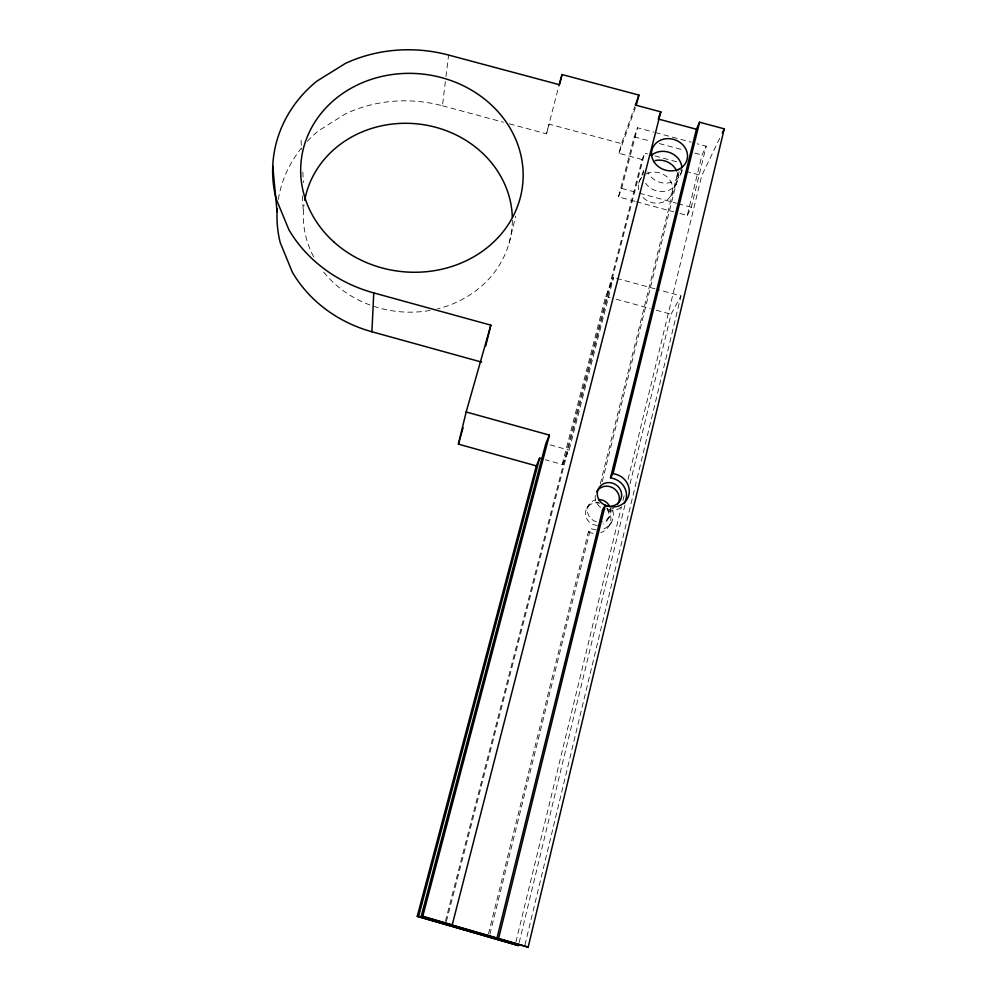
<?xml version="1.0" encoding="UTF-8"?>
<svg xmlns="http://www.w3.org/2000/svg" width="997" height="997" viewBox="0 0 997 997"><rect width="100%" height="100%" fill="white"/><g stroke="black" fill="none" stroke-linecap="round" stroke-linejoin="round"><path stroke-width="0.75" stroke-dasharray="4.99 3.74" d="M307.375 141.238A130.819 117.933 6.1 0 1 318.379 130.931L345.523 113.82A130.819 117.933 6.1 0 1 442.444 105.794L445.796 78.115M445.983 76.582L448.588 55.047M524.921 945.056L680.976 295.91L657.011 289.367M515.91 942.04L621.455 506.663M622.926 500.619L624.384 494.574M628.048 479.457L701.714 175.597L720.283 137.088M519.163 942.564L624.932 505.005M630.054 483.807L671.043 314.229L680.976 295.91M679.817 213.483L687.294 215.502L702.025 155.034L706.175 146.185L697.227 143.792M687.294 215.502L691.332 207.239L706.175 146.185M509.093 243.181L515.698 216.15M488.443 933.977L588.342 532.099L590.573 528.572L593.327 529.307A16.525 15.578 30.2 0 0 596.144 529.856M600.319 483.919L678.508 169.353L684.316 170.911M489.888 934.177L590.573 528.572M602.238 481.613L679.456 170.574M509.33 123.802L546.493 133.81L559.192 84.645M562.208 464.452L605.665 296.346L613.591 277.515L569.1 450.146L562.208 464.452L545.272 459.729M445.385 921.34L642.105 159.545L644.623 153.139L647.552 153.937M446.394 921.402L644.623 153.139M634.927 201.344L618.476 196.883L634.192 136.801L637.544 127.778L653.957 132.177M618.476 196.883L621.692 188.421L637.544 127.778M642.105 159.545L618.975 153.326L621.542 143.63L634.84 106.517M546.493 133.81L549.222 124.189L621.542 143.63M618.975 153.326L635.725 106.729M638.691 183.074L643.451 171.222M670.782 195.848L676.053 184.183M679.942 175.609L682.422 170.126M586.859 508.208L588.803 504.918M607.347 519.948L609.466 516.745M609.017 525.905L611.46 522.303M655.453 132.576L691.257 142.185M634.192 136.801L650.418 141.163M659.266 143.543L684.328 150.273M694.66 153.052L702.025 155.034M654.904 155.906L678.396 162.237M442.444 105.794L503.385 122.207M685.762 171.297L701.714 175.597M621.692 188.421L637.993 192.832M639.476 193.231L676.514 203.238M677.997 203.637L691.332 207.239M636.422 201.743L673.835 211.863M616.582 278.337L655.515 288.956M605.665 296.346L610.127 297.567M616.071 299.187L650.243 308.547M656.188 310.167L671.043 314.229M550.17 444.874L569.1 450.146M595.832 501.99L598.512 502.737M588.342 532.099L591.047 532.859A16.376 15.454 30.3 0 0 593.838 533.395M302.403 195.811L303.362 212.498M301.069 140.29L301.568 149.363M302.826 172.032L303.412 182.613M606.824 507.959A16.376 15.454 30.3 0 1 600.755 532.647M606.986 508.644A11.802 11.129 30.2 0 1 603.21 523.998M597.427 525.394A11.802 11.129 30.2 0 1 585.513 512.371A11.802 11.129 30.2 0 1 599.77 503.248M610.351 508.134A11.902 11.204 30 0 1 602.5 521.917M596.418 521.78A11.902 11.204 30 0 1 587.395 510.589A11.902 11.204 30 0 1 595.77 499.796M620.882 507.286A17.335 16.276 29.6 0 1 605.54 510.277M278.325 199.425A130.819 117.933 6.1 0 1 301.443 148.03M512.358 220.3A104.635 94.316 6.1 0 1 437.571 308.846M430.106 310.428A104.635 94.316 6.1 0 1 323.676 272.081M313.606 256.765A104.635 94.316 6.1 0 1 303.998 204.821M613.641 508.158A12.276 11.528 29.5 0 1 604.481 509.131M600.605 507.323A12.276 11.528 29.5 0 1 596.605 491.783M677.187 172.282A17.697 15.528 18.1 0 1 667.903 190.639A17.697 15.528 18.1 0 1 645.72 183.236M643.028 175.273A17.697 15.528 18.1 0 1 644.374 168.68M681.898 169.104A17.909 15.678 18.1 0 1 667.28 183.062A17.909 15.678 18.1 0 1 647.826 172.082M646.293 173.927A17.423 15.329 18.2 0 1 669.785 179.996A17.423 15.329 18.2 0 1 665.498 200.97A17.423 15.329 18.2 0 1 641.769 196.11M638.653 189.791A17.423 15.329 18.2 0 1 641.881 177.229M612.681 510.327A16.525 15.578 30.2 0 1 601.777 529.494"/><path stroke-width="1.5" d="M481.688 362.123L371.918 331.764L373.763 292.919A139.244 124.189 6.1 0 1 288.943 229.871L276.094 198.739A139.244 124.189 6.1 0 1 316.759 81.218L345.61 63.297A139.244 124.189 6.1 0 1 448.588 55.047L559.192 84.645L562.059 74.551L638.927 95.101L636.248 105.283L660.849 111.863L452.227 924.855L451.08 924.78L528.173 947.15L724.258 128.837L699.57 122.22L696.429 129.249L610.5 477.762L613.342 478.56A17.335 16.276 29.6 0 1 624.533 502.962M542.455 458.944L539.626 458.146L536.336 465.886L458.408 444.139L466.172 411.973L490.848 325.159L373.763 292.919M485.726 345.859L490.848 325.159M496.955 938.252L602.674 509.467L605.204 505.479L608.095 506.289A17.51 16.401 29.2 0 0 628.833 494.986A17.51 16.401 29.2 0 0 615.947 474.298L613.08 473.5L610.5 477.762M498.6 938.464L605.204 505.479M613.08 473.5L699.57 122.22M559.342 85.081L562.059 74.551M528.173 947.15L421.233 916.243L545.795 443.653L549.422 435.128L466.172 411.973M421.233 916.243L422.778 916.218L549.422 435.128M417.245 916.318L518.428 945.592L417.245 916.318L536.336 465.886M418.628 916.293L539.626 458.146M458.408 444.139L463.069 427.738M635.351 105.096L638.927 95.101M658.618 117.546L660.849 111.863M722.264 132.962L724.258 128.837M658.057 118.967L696.429 129.249M422.778 916.218L452.227 924.855M272.742 166.113L277.079 211.713M371.918 331.764A130.819 117.933 6.1 0 1 292.333 272.181L280.244 242.67A130.819 117.933 6.1 0 1 277.253 208.647M304.721 200.223A104.635 94.316 6.1 0 1 415.026 123.678A104.635 94.316 6.1 0 1 512.321 217.246M598.786 499.472A11.902 11.204 30 0 1 609.092 505.367M596.605 491.783A12.276 11.528 29.5 0 1 612.968 487.882A12.276 11.528 29.5 0 1 617.928 503.959M655.291 160.529A17.697 15.528 18.1 0 1 676.676 170.961M651.191 155.557A17.909 15.678 18.1 0 1 670.258 152.753A17.909 15.678 18.1 0 1 681.886 167.72M599.097 500.07A12.388 11.615 29.3 0 0 620.221 500.494A12.388 11.615 29.3 0 0 609.03 482.585A12.388 11.615 29.3 0 0 599.097 500.07M654.381 162.374A18.208 15.89 18 0 0 685.525 163.271A18.208 15.89 18 0 0 668.663 138.645A18.208 15.89 18 0 0 654.381 162.374M334.294 242.346A111.377 99.314 6.1 0 0 519.736 199.637A111.377 99.314 6.1 0 0 381.714 76.457A111.377 99.314 6.1 0 0 334.294 242.346"/></g></svg>
